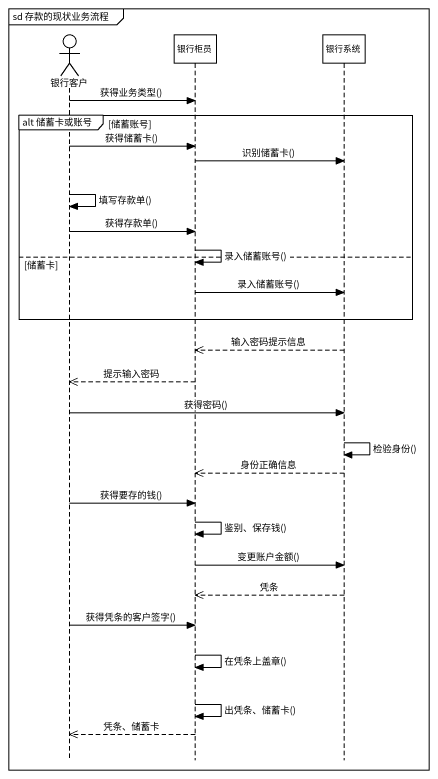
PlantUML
@startuml
mainframe sd 存款的现状业务流程
hide footbox
actor 银行客户
participant 银行柜员
participant 银行系统

银行客户 -> 银行柜员 : 获得业务类型()
group alt 储蓄卡或账号 [储蓄账号]
  银行客户 -> 银行柜员 : 获得储蓄卡()
  银行柜员 -> 银行系统 : 识别储蓄卡()
  银行客户 -> 银行客户 : 填写存款单()
  银行客户 -> 银行柜员 : 获得存款单()
  银行柜员 -> 银行柜员 : 录入储蓄账号()
else 储蓄卡
  银行柜员 -> 银行系统 : 录入储蓄账号()
end
银行系统 -->> 银行柜员 : 输入密码提示信息
银行柜员 -->> 银行客户 : 提示输入密码
银行客户 -> 银行系统 : 获得密码()
银行系统 -> 银行系统 : 检验身份()
银行系统 -->> 银行柜员 : 身份正确信息
银行客户 -> 银行柜员 : 获得要存的钱()
银行柜员 -> 银行柜员 : 鉴别、保存钱()
银行柜员 -> 银行系统 : 变更账户金额()
银行系统 -->> 银行柜员 : 凭条
银行客户 -> 银行柜员 : 获得凭条的客户签字()
银行柜员 -> 银行柜员 : 在凭条上盖章()
银行柜员 -> 银行柜员 : 出凭条、储蓄卡()
银行柜员 -->> 银行客户 : 凭条、储蓄卡
@enduml
